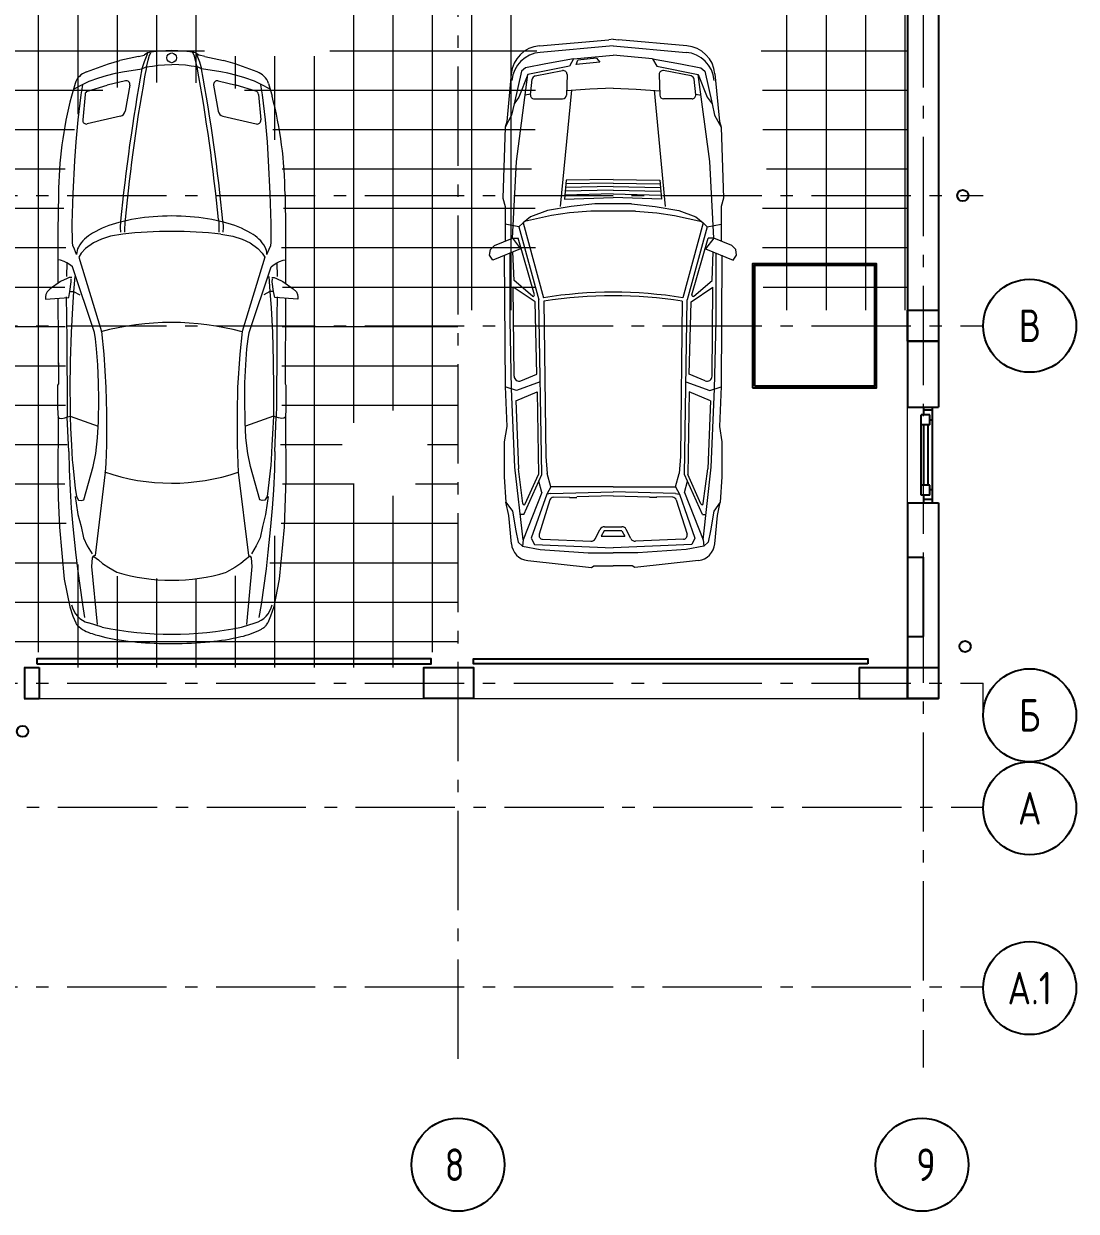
# Model space of a CAD drawing. Header units: millimetres. Extents: x -133165 to 20117, y 15722 to 63536.
# Drawn here: x -113349 to -104864, y 17182 to 26755 of the extents above; entities that cross this region are included whole.
import ezdxf
from ezdxf.enums import TextEntityAlignment as Align

# ---------------------------------------------------------------- set-up
doc = ezdxf.new("R2010")
doc.units = ezdxf.units.MM
doc.linetypes.add('GOST2.303 5', pattern=[24, 20, -1.5, 1, -1.5])
doc.linetypes.add('GOST2.303 6', pattern=[12, 8, -1.5, 1, -1.5])
doc.layers.get('0').update_dxf_attribs({"lineweight": 15})
for name, color, linetype, lineweight in [('axis', 7, 'GOST2.303 5', 9), ('hatch', 8, 'Continuous', 5), ('wall', 5, 'Continuous', 60)]:
    doc.layers.add(name, color=color, linetype=linetype, lineweight=lineweight)
doc.layers.add('windows', color=8, linetype='Continuous')
doc.styles.add('GOST 2.304', font='CS_Gost2304.shx')
pattern_1 = [(0, (124261.04, 143377.6), (0, 317.5), []), (90, (124261.04, 143377.6), (-317.5, 2e-14), [])]

# ---------------------------------------------------------------- blocks, each defined once
blk = doc.blocks.new('volvo')
at = {"linetype": 'Continuous'}
for p, q in [((-13558.5, -39219.9), (-13519.1, -39193.6)), ((-13466.5, -39443.3), (-13558.5, -39219.9)), ((-13519.1, -39193.6), (-13473.1, -39200.2)), ((-13473.1, -39200.2), (-13440.2, -39233.1)), ((-13440.2, -39233.1), (-13381.1, -39377.6)), ((-15617.3, -39348), (-15510.1, -39325.1)), ((-15510.1, -39325.1), (-15582.4, -39377.6)), ((-15306.4, -39311.9), (-15510.1, -39325.1)), ((-15023.8, -39311.9), (-15306.4, -39311.9)), ((-14899, -39331.6), (-15023.8, -39311.9)), ((-14577, -39318.5), (-14899, -39331.6)), ((-14609.9, -39410.5), (-14579.2, -39318.5)), ((-13519.1, -39311.9), (-14579.2, -39318.5)), ((-13124.8, -39318.5), (-13405.3, -39318.5)), ((-13289.1, -39430.2), (-13268.2, -39318.5)), ((-13059.1, -39298.8), (-13124.8, -39318.5)), ((-12487.4, -39318.5), (-13059.1, -39298.8)), ((-12441.5, -39331.6), (-12487.4, -39318.5)), ((-12388.9, -39371), (-12487.4, -39318.5)), ((-12055.8, -39367.8), (-12441.5, -39331.6)), ((-15832.1, -39423.6), (-15864.3, -39458.5)), ((-15845, -39369), (-15617.3, -39348)), ((-15740.1, -39403.9), (-15832.1, -39423.6)), ((-15812.4, -39463), (-15227.5, -39397.3)), ((-15582.4, -39377.6), (-15740.1, -39403.9)), ((-15521.3, -39462.3), (-15240.3, -39425.3)), ((-14693.3, -39404), (-15240.3, -39425.3)), ((-15227.5, -39397.3), (-14596.7, -39371)), ((-14693.3, -39404), (-14619.9, -39577)), ((-14539.7, -39602.1), (-14609.9, -39410.5)), ((-14596.7, -39371), (-14044.8, -39357.9)), ((-14494.5, -39390.8), (-13775.4, -39384.2)), ((-14044.8, -39357.9), (-13501.7, -39357.9)), ((-13893.6, -39560.9), (-13775.4, -39384.2)), ((-13289.1, -39430.2), (-13877.7, -39591.4)), ((-13847.8, -39537.9), (-13722.8, -39390.8)), ((-13837.4, -39554), (-13381.1, -39423.6)), ((-13722.8, -39390.8), (-13492, -39381.6)), ((-13381.1, -39377.6), (-13466.5, -39443.3)), ((-13381.1, -39377.6), (-13381.1, -39423.6)), ((-13381.1, -39377.6), (-12763.4, -39410.5)), ((-13256.3, -39463), (-13289.1, -39430.2)), ((-12763.4, -39410.5), (-12060.3, -39502.5)), ((-12296.9, -39390.8), (-12388.9, -39371)), ((-12244.3, -39430.2), (-12296.9, -39390.8)), ((-12034.1, -39449.9), (-12296.9, -39390.8)), ((-12060.3, -39502.5), (-12244.3, -39430.2)), ((-15980.1, -39500.3), (-16035.8, -40015)), ((-15864.3, -39458.5), (-15891.2, -39601)), ((-15812.4, -39463), (-15864.3, -39458.5)), ((-15799.2, -39528.8), (-15851.8, -39555)), ((-15431.2, -39614.2), (-15812.4, -39463)), ((-15444.4, -39653.6), (-15799.2, -39528.8)), ((-15608.7, -39469.6), (-15608.7, -39443.3)), ((-15608.7, -39469.6), (-15286.7, -39614.2)), ((-15524.1, -39481.4), (-15287, -39587.8)), ((-14531.1, -39446), (-14478.5, -39574.7)), ((-13256.3, -39463), (-13860.8, -39627.3)), ((-13210.3, -39522.2), (-13256.3, -39463)), ((-13197.1, -39693), (-13247.8, -39473.9)), ((-13157.7, -39660.2), (-13210.3, -39522.2)), ((-12219.2, -39523.4), (-12228.8, -39480.4)), ((-12224.1, -39522.7), (-12099.3, -39536.7)), ((-11994.6, -39837.6), (-12060.3, -39502.5)), ((-12007.8, -39482.8), (-12034.1, -39449.9)), ((-11974.9, -39647), (-12007.8, -39482.8)), ((-15891.2, -39601), (-15917.5, -39988.7)), ((-15851.8, -39555), (-15878.3, -40189)), ((-15807.5, -39620.3), (-15824.4, -40008.8)), ((-15491.1, -39680), (-15768.5, -39593)), ((-15431.2, -39614.2), (-15341.3, -39589.6)), ((-14619.9, -39577), (-15287, -39587.8)), ((-15286.7, -39614.2), (-13877.7, -39591.4)), ((-13888.6, -39631.7), (-15142.1, -39647)), ((-14478.5, -39574.7), (-13893.6, -39560.9)), ((-12257.5, -39552.5), (-12257.5, -39782.2)), ((-12073.2, -39560.9), (-12030.6, -39781.8)), ((-11829.2, -40189), (-11882.9, -39601)), ((-11830, -39595.1), (-11781.5, -40155.9)), ((-15470.1, -39707.9), (-15466.8, -39837.6)), ((-15438.6, -39685.8), (-15444.4, -39653.6)), ((-15385.1, -39686.5), (-15444.4, -39653.6)), ((-15438.6, -39685.8), (-15425.2, -40188.3)), ((-15385.1, -39686.5), (-15277.3, -39657.5)), ((-15385.1, -40189), (-15385.1, -39686.5)), ((-15142.1, -39647), (-15277.3, -39657.5)), ((-13177.4, -39837.6), (-13197.1, -39693)), ((-13124.8, -39850.7), (-13157.7, -39660.2)), ((-11935.5, -39870.4), (-11974.9, -39647)), ((-13124.8, -39765.3), (-12189.1, -39855.7)), ((-12914.6, -39811.3), (-13065.7, -39798.2)), ((-13065.7, -39798.2), (-13052.3, -40189)), ((-13023.4, -40189), (-13033.3, -39801)), ((-12994.6, -40189), (-13001.4, -39803.8)), ((-12965.7, -40189), (-12972.4, -39806.3)), ((-12936.8, -40189), (-12943.5, -39811.3)), ((-12907.9, -40189), (-12914.6, -39811.3)), ((-12061, -39817.4), (-12228.4, -39812.2)), ((-12178.6, -40001.9), (-12192.1, -39813.3)), ((-15471.8, -39837.6), (-15471.8, -39896.7)), ((-15457.4, -40189), (-15465.2, -39896.7)), ((-13164.3, -40008.4), (-13177.4, -39837.6)), ((-13105.1, -40041.3), (-13124.8, -39850.7)), ((-11935.5, -39870.4), (-11994.6, -39837.6)), ((-11961.8, -40080.7), (-11981.5, -39890.2)), ((-11981.5, -39890.2), (-11945, -39903.5)), ((-11928.9, -40054.4), (-11945, -39903.5)), ((-11935.5, -39870.4), (-11905.8, -40189)), ((-16035.8, -40015), (-16022.3, -40034.7)), ((-15917.5, -39988.7), (-15917.5, -40189)), ((-13164.3, -40369.6), (-13164.3, -40008.4)), ((-12171.8, -40189), (-12178.6, -40001.9)), ((-16022.3, -40034.7), (-16022.3, -40189)), ((-15802.3, -40046.3), (-15729.3, -40082.8)), ((-15740.1, -40117.5), (-15783.7, -40093.9)), ((-15783.7, -40093.9), (-15783.7, -40284.1)), ((-13105.1, -40336.7), (-13105.1, -40041.3)), ((-11928.9, -40054.4), (-11961.8, -40080.7)), ((-16022.3, -40343.3), (-16022.3, -40189)), ((-15917.5, -40389.3), (-15917.5, -40189)), ((-15851.8, -40822.9), (-15878.3, -40189)), ((-15740.1, -40260.5), (-15740.1, -40117.5)), ((-15707.2, -40118.6), (-15707.2, -40259.4)), ((-15457.4, -40189), (-15465.2, -40481.3)), ((-15438.6, -40692.2), (-15425.2, -40189.7)), ((-15385.1, -40189), (-15385.1, -40691.5)), ((-13065.7, -40579.8), (-13052.3, -40189)), ((-13023.4, -40189), (-13033.3, -40577)), ((-12994.6, -40189), (-13001.4, -40574.2)), ((-12965.7, -40189), (-12972.4, -40571.7)), ((-12936.8, -40189), (-12943.5, -40566.7)), ((-12907.9, -40189), (-12914.6, -40566.7)), ((-12171.8, -40189), (-12178.6, -40376.1)), ((-11935.5, -40507.5), (-11905.8, -40189)), ((-11829.2, -40189), (-11882.9, -40777)), ((-11777.8, -40189), (-11781.5, -40155.9)), ((-11777.8, -40189), (-11781.5, -40232.1)), ((-15802.3, -40331.7), (-15729.3, -40295.2)), ((-15740.1, -40260.5), (-15783.7, -40284.1)), ((-11830, -40782.9), (-11781.5, -40232.1)), ((-16035.8, -40363), (-16022.3, -40343.3)), ((-15980.1, -40877.6), (-16035.8, -40363)), ((-15891.2, -40777), (-15917.5, -40389.3)), ((-15807.5, -40757.7), (-15824.4, -40369.2)), ((-13164.3, -40369.6), (-13177.4, -40540.4)), ((-13105.1, -40336.7), (-13124.8, -40527.3)), ((-12178.6, -40376.1), (-12192.1, -40564.6)), ((-15471.8, -40540.4), (-15471.8, -40481.3)), ((-15470.1, -40670.1), (-15466.8, -40540.4)), ((-13177.4, -40540.4), (-13197.1, -40685)), ((-13124.8, -40527.3), (-13157.7, -40717.8)), ((-13124.8, -40612.7), (-12189.1, -40522.3)), ((-12914.6, -40566.7), (-13065.7, -40579.8)), ((-12061, -40560.5), (-12228.4, -40565.8)), ((-11994.6, -40540.4), (-12060.3, -40875.5)), ((-11935.5, -40507.5), (-11994.6, -40540.4)), ((-11935.5, -40507.5), (-11974.9, -40731)), ((-13197.1, -40685), (-13247.8, -40904.1)), ((-12257.5, -40825.5), (-12257.5, -40595.8)), ((-12073.2, -40817.1), (-12030.6, -40596.2)), ((-15864.3, -40919.5), (-15891.2, -40777)), ((-15431.2, -40763.8), (-15812.4, -40914.9)), ((-15444.4, -40724.4), (-15799.2, -40849.2)), ((-15491.1, -40697.9), (-15768.5, -40785)), ((-15608.7, -40908.4), (-15286.7, -40763.8)), ((-15385.1, -40691.5), (-15444.4, -40724.4)), ((-15438.6, -40692.2), (-15444.4, -40724.4)), ((-15431.2, -40763.8), (-15341.3, -40788.3)), ((-15385.1, -40691.5), (-15277.3, -40720.5)), ((-15286.7, -40763.8), (-13877.7, -40786.5)), ((-15142.1, -40731), (-15277.3, -40720.5)), ((-13888.6, -40746.2), (-15142.1, -40731)), ((-14539.7, -40775.9), (-14609.9, -40967.5)), ((-13256.3, -40914.9), (-13860.8, -40750.7)), ((-13157.7, -40717.8), (-13210.3, -40855.8)), ((-11974.9, -40731), (-12007.8, -40895.2)), ((-15799.2, -40849.2), (-15851.8, -40822.9)), ((-15524.1, -40896.6), (-15287, -40790.2)), ((-14619.9, -40801), (-15287, -40790.2)), ((-14693.3, -40974), (-14619.9, -40801)), ((-14531.1, -40932), (-14478.5, -40803.2)), ((-14478.5, -40803.2), (-13893.6, -40817.1)), ((-13893.6, -40817.1), (-13775.4, -40993.8)), ((-13289.1, -40947.8), (-13877.7, -40786.5)), ((-13847.8, -40840.1), (-13722.8, -40987.2)), ((-13837.4, -40824), (-13381.1, -40954.4)), ((-13210.3, -40855.8), (-13256.3, -40914.9)), ((-12763.4, -40967.5), (-12060.3, -40875.5)), ((-12060.3, -40875.5), (-12244.3, -40947.8)), ((-12219.2, -40854.6), (-12228.8, -40897.6)), ((-12224.1, -40855.3), (-12099.3, -40841.2)), ((-15812.4, -40914.9), (-15864.3, -40919.5)), ((-15832.1, -40954.4), (-15864.3, -40919.5)), ((-15740.1, -40974.1), (-15832.1, -40954.4)), ((-15812.4, -40914.9), (-15227.5, -40980.7)), ((-15582.4, -41000.4), (-15740.1, -40974.1)), ((-15608.7, -40908.4), (-15608.7, -40934.7)), ((-15521.3, -40915.7), (-15240.3, -40952.7)), ((-14693.3, -40974), (-15240.3, -40952.7)), ((-14609.9, -40967.5), (-14579.2, -41059.5)), ((-13466.5, -40934.7), (-13558.5, -41158.1)), ((-13381.1, -41000.4), (-13466.5, -40934.7)), ((-13381.1, -41000.4), (-13381.1, -40954.4)), ((-13381.1, -41000.4), (-12763.4, -40967.5)), ((-13256.3, -40914.9), (-13289.1, -40947.8)), ((-13289.1, -40947.8), (-13268.2, -41059.5)), ((-12034.1, -40928.1), (-12296.9, -40987.2)), ((-12244.3, -40947.8), (-12296.9, -40987.2)), ((-12007.8, -40895.2), (-12034.1, -40928.1)), ((-15845, -41009), (-15617.3, -41030)), ((-15617.3, -41030), (-15510.1, -41052.9)), ((-15510.1, -41052.9), (-15582.4, -41000.4)), ((-15306.4, -41066.1), (-15510.1, -41052.9)), ((-15023.8, -41066.1), (-15306.4, -41066.1)), ((-15227.5, -40980.7), (-14596.7, -41006.9)), ((-14899, -41046.4), (-15023.8, -41066.1)), ((-14577, -41059.5), (-14899, -41046.4)), ((-14596.7, -41006.9), (-14044.8, -41020.1)), ((-13519.1, -41066.1), (-14579.2, -41059.5)), ((-14494.5, -40987.1), (-13775.4, -40993.8)), ((-14044.8, -41020.1), (-13501.7, -41020.1)), ((-13722.8, -40987.2), (-13492, -40996.4)), ((-13440.2, -41144.9), (-13381.1, -41000.4)), ((-13124.8, -41059.5), (-13405.3, -41059.5)), ((-13059.1, -41079.2), (-13124.8, -41059.5)), ((-12487.4, -41059.5), (-13059.1, -41079.2)), ((-12388.9, -41006.9), (-12487.4, -41059.5)), ((-12441.5, -41046.4), (-12487.4, -41059.5)), ((-12055.8, -41010.2), (-12441.5, -41046.4)), ((-12296.9, -40987.2), (-12388.9, -41006.9)), ((-13558.5, -41158.1), (-13519.1, -41184.4)), ((-13473.1, -41177.8), (-13440.2, -41144.9)), ((-13519.1, -41184.4), (-13473.1, -41177.8))]:
    blk.add_line(p, q, dxfattribs=at)
for centre, radius, start, end in [((-15831.2, -39518.3), 150, 95.26723, 173.10796), ((-14494.1, -39430.8), 40, 90.52935, 202.24913), ((-12132, -39622.6), 250, 4.94398, 84.64334), ((-12079.1, -39616.7), 250, 4.94398, 84.64334), ((-15520, -39472.2), 10, 97.51548, 245.82068), ((-13840.2, -39544.4), 10, 139.6494, 285.94764), ((-12227.5, -39552.5), 30, 83.57922, 180.00027), ((-12102.6, -39566.6), 30, 10.90657, 83.57978), ((-15777.5, -39621.6), 30, 72.58252, 177.50949), ((-17400.2, -40189), 3555.5, 350.98276, 9.01729), ((-17400.2, -40189), 3583.7, 350.98273, 9.01727), ((-15500.1, -39708.7), 30, 1.49029, 72.58223), ((-12227.5, -39782.2), 30, 179.99966, 268.20895), ((-12060, -39787.5), 30, 268.20901, 10.92102), ((-15784.4, -40010.5), 40, 177.51035, 243.43194), ((-15747.2, -40118.6), 40, 359.99995, 63.43184), ((-15747.2, -40259.4), 40, 296.56816, 0.00005), ((-15784.4, -40367.4), 40, 116.56801, 182.49097), ((-12227.5, -40595.8), 30, 91.79017, 179.9994), ((-12060, -40590.5), 30, 349.08064, 91.79085), ((-15500.1, -40669.3), 30, 287.41777, 358.50971), ((-15777.5, -40756.4), 30, 182.49051, 287.41748), ((-12132, -40755.4), 250, 275.35666, 355.05602), ((-12079.1, -40761.3), 250, 275.35666, 355.05602), ((-15831.2, -40859.6), 150, 186.89181, 264.73258), ((-13840.2, -40833.6), 10, 74.05236, 220.3506), ((-12227.5, -40825.5), 30, 179.99973, 276.42078), ((-12102.6, -40811.4), 30, 276.42022, 349.09343), ((-15520, -40905.7), 10, 114.18085, 262.48381), ((-14494.1, -40947.1), 40, 157.75087, 269.47065)]:
    blk.add_arc(centre, radius, start, end, dxfattribs=at)
blk = doc.blocks.new('bmw')
at = {"linetype": 'Continuous'}
for p, q in [((-7980.6, -33586.2), (-8000.7, -33586.2)), ((-8000.7, -33586.2), (-7985.4, -33772.8)), ((-7961.6, -33588.5), (-7980.6, -33586.2)), ((-7941.5, -33598.6), (-7961.6, -33588.5)), ((-7915.8, -33623.2), (-7941.5, -33598.6)), ((-9839, -33697.2), (-10258, -33736.3)), ((-9603.2, -33687.6), (-9839, -33697.2)), ((-9446.8, -33684.5), (-9603.2, -33687.6)), ((-8963, -33686.4), (-9446.8, -33684.5)), ((-8873.6, -33682.1), (-8963, -33686.4)), ((-8959.6, -33698.6), (-8961.8, -33716.5)), ((-8951.3, -33685.8), (-8959.6, -33698.6)), ((-8692.7, -33682.1), (-8873.6, -33682.1)), ((-8682.6, -33688.9), (-8692.7, -33682.1)), ((-7995.3, -33685.7), (-8681.4, -33688.8)), ((-8388.7, -33688.1), (-8527.1, -33688.1)), ((-7857.9, -33707.1), (-7915.8, -33623.2)), ((-7449.7, -33685.7), (-7873.5, -33685.8)), ((-7685.8, -33705.1), (-7682.2, -33685.8)), ((-7155, -33689.8), (-7449.7, -33685.7)), ((-10479.3, -33780), (-10556.1, -33805.6)), ((-10258, -33736.3), (-10479.3, -33780)), ((-9684.9, -33792.4), (-9832.4, -33806.7)), ((-9539.6, -33783.7), (-9684.9, -33792.4)), ((-9373.1, -33775), (-9539.6, -33783.7)), ((-9229, -33771.9), (-9373.1, -33775)), ((-9229, -33771.9), (-8950.7, -33760.9)), ((-9041.4, -33787.2), (-9176.1, -33795.1)), ((-8942.9, -33783.5), (-9041.4, -33787.2)), ((-8942.9, -33783.5), (-9025.3, -34009.7)), ((-8961.8, -33716.5), (-8957.4, -33742.2)), ((-8957.4, -33742.2), (-8948.5, -33763.4)), ((-8854.6, -33759.1), (-8950.7, -33760.9)), ((-8948.5, -33763.4), (-8942.9, -33783.5)), ((-8852.3, -33782.7), (-8942.9, -33783.5)), ((-8718.3, -33759.3), (-8854.6, -33759.1)), ((-8722.1, -33781.8), (-8852.3, -33782.7)), ((-8499.9, -33785.2), (-8722.1, -33781.8)), ((-8515, -33756.3), (-8718.3, -33759.3)), ((-8335.1, -33756.6), (-8515, -33756.3)), ((-8269.4, -33791.4), (-8499.9, -33785.2)), ((-8142.9, -33754.7), (-8335.1, -33756.6)), ((-8071.2, -33801.7), (-8269.4, -33791.4)), ((-7980.9, -33752.7), (-8142.9, -33754.7)), ((-7985.4, -33772.8), (-7939.6, -33781.8)), ((-7939.6, -33781.8), (-7860.2, -33793.1)), ((-7937.3, -33783), (-7937.4, -33812)), ((-7860.2, -33793.1), (-7835.7, -33792.1)), ((-7832.3, -33759.7), (-7857.9, -33707.1)), ((-7826.7, -33776.4), (-7832.3, -33759.7)), ((-7825.6, -33796.5), (-7826.7, -33776.4)), ((-7707.1, -33756.5), (-7817.7, -33754.1)), ((-7740.7, -33802.3), (-7725, -33785.5)), ((-7725, -33785.5), (-7707.1, -33756.5)), ((-7707.1, -33756.5), (-7697, -33735.3)), ((-7697, -33735.3), (-7685.8, -33705.1)), ((-6261.1, -33823), (-6363.1, -33794.2)), ((-10556.1, -33805.6), (-10610.5, -33828.8)), ((-10461.6, -33882.7), (-10567.7, -33900.4)), ((-10175.5, -33841.9), (-10461.6, -33882.7)), ((-10039.1, -33827.6), (-10175.5, -33841.9)), ((-9832.4, -33806.7), (-10039.1, -33827.6)), ((-9833.6, -33871.5), (-9924.1, -33891.4)), ((-9737.5, -33847), (-9833.6, -33871.5)), ((-9645.8, -33832.7), (-9737.5, -33847)), ((-9591.1, -33824.9), (-9645.8, -33832.7)), ((-9620.2, -33851.7), (-9624.6, -33875.4)), ((-9624.6, -33875.4), (-9618, -33893.1)), ((-9590, -33835), (-9620.2, -33851.7)), ((-9525.1, -33825), (-9590, -33835)), ((-9337.4, -33804.1), (-9525.1, -33825)), ((-9295.6, -33800.9), (-9337.4, -33804.1)), ((-9176.1, -33795.1), (-9295.6, -33800.9)), ((-8269.5, -33979.1), (-7740.7, -33802.3)), ((-7662.6, -33852.7), (-8261.8, -34036.1)), ((-7937.4, -33812), (-8071.2, -33801.7)), ((-7937.4, -33812), (-7965.4, -33861.1)), ((-7817.7, -33820.9), (-7937.4, -33812)), ((-7628, -33872.8), (-7662.6, -33852.7)), ((-7640.2, -33836), (-7596.6, -33818.1)), ((-7590.4, -33908.6), (-7628, -33872.8)), ((-7596.6, -33818.1), (-7567.5, -33804.8)), ((-7567.5, -33804.8), (-7542.9, -33802.6)), ((-7542.9, -33802.6), (-7389.9, -33800.6)), ((-7389.9, -33800.6), (-7147.4, -33808.8)), ((-7147.4, -33808.8), (-6884.9, -33822.7)), ((-6884.9, -33822.7), (-6730.7, -33831.9)), ((-6730.7, -33831.9), (-6555.3, -33847.8)), ((-6348.9, -33903.8), (-6555.6, -33884.9)), ((-6555.3, -33847.8), (-6353.1, -33871.6)), ((-6353.1, -33871.6), (-6272.7, -33885.1)), ((-6306.6, -33810.2), (-6270.4, -33882.9)), ((-6270.4, -33882.9), (-6243.7, -33936.6)), ((-10644, -34041.1), (-10610.8, -33931)), ((-10156.7, -33957), (-10622.7, -34000.9)), ((-10085.2, -33961.6), (-10156.7, -33957)), ((-10074, -33975), (-10102, -34011.8)), ((-10071.8, -33970.5), (-10085.2, -33961.6)), ((-10067.3, -33985.1), (-10071.8, -33970.5)), ((-9394.8, -34066.6), (-10067.3, -33985.1)), ((-9987.9, -33921.5), (-10053.9, -33960.5)), ((-9924.1, -33891.4), (-9987.9, -33921.5)), ((-9618, -33893.1), (-9348.8, -33968.4)), ((-9348.8, -33968.4), (-9243.8, -33990.9)), ((-8320.9, -33987.9), (-8269.5, -33979.1)), ((-7545.4, -33971.3), (-7590.4, -33908.6)), ((-7516.5, -34036.2), (-7545.4, -33971.3)), ((-6524.4, -34190), (-6587.5, -33921.7)), ((-6323, -33924.7), (-6273.7, -34082.7)), ((-6243.7, -33936.6), (-6215.9, -34014.8)), ((-6167.6, -33914.5), (-6103.8, -34092.3)), ((-10131.1, -34045.3), (-10164.7, -34094.4)), ((-10102, -34011.8), (-10131.1, -34045.3)), ((-9325.1, -34070.5), (-9394.8, -34066.6)), ((-9175.4, -34075.8), (-9325.1, -34070.5)), ((-9243.8, -33990.9), (-9118.7, -34004.5)), ((-8916.3, -34076.9), (-9175.4, -34075.8)), ((-9118.7, -34004.5), (-8987.5, -34011.8)), ((-8987.5, -34011.8), (-8809.2, -34015)), ((-8711.2, -34072.4), (-8916.3, -34076.9)), ((-8809.2, -34015), (-8674, -34013)), ((-8442.4, -34054), (-8711.2, -34072.4)), ((-8674, -34013), (-8529.9, -34006.6)), ((-8529.9, -34006.6), (-8401.4, -33996.7)), ((-8261.8, -34036.1), (-8442.4, -34054)), ((-8401.4, -33996.7), (-8320.9, -33987.9)), ((-7493.2, -34109.9), (-7516.5, -34036.2)), ((-6215.9, -34014.8), (-6197, -34077.4)), ((-6197, -34077.4), (-6178.1, -34150.1)), ((-10164.7, -34094.4), (-10201.7, -34161.4)), ((-7475.4, -34207.2), (-7493.2, -34109.9)), ((-6240.7, -34229.3), (-6273.7, -34082.7)), ((-6178.1, -34150.1), (-6167, -34207.1)), ((-6103.8, -34092.3), (-6077, -34184.9)), ((-7422.9, -34188.3), (-7459.8, -34190.4)), ((-7437.2, -34222.8), (-7459.8, -34222.8)), ((-7383.5, -34224.4), (-7437.2, -34222.8)), ((-7371.5, -34190.6), (-7422.9, -34188.3)), ((-7356.7, -34226.7), (-7383.5, -34224.4)), ((-6275.3, -34265.4), (-6484.6, -34227.8)), ((-6167, -34207.1), (-6142.7, -34362.4)), ((-6043.2, -34335.8), (-6077, -34184.9)), ((-6142.7, -34362.4), (-6128.2, -34396)), ((-6086.3, -34380.1), (-6142.7, -34362.4)), ((-6043.2, -34335.8), (-6031.7, -34381.7)), ((-6130.5, -34398.2), (-6074.6, -34411.7)), ((-6128.2, -34396), (-6121.6, -34446.3)), ((-6121.6, -34446.3), (-6115, -34492.1)), ((-6019.9, -34407.3), (-6086.3, -34380.1)), ((-6074.6, -34411.7), (-6033.3, -34423)), ((-6033.3, -34423), (-6015.4, -34433)), ((-6015.4, -34408.5), (-6031.7, -34381.7)), ((-6115, -34492.1), (-6111.7, -34545.7)), ((-6111.7, -34545.7), (-6109.3, -34602.9)), ((-6111.7, -34660.1), (-6109.3, -34602.9)), ((-6121.6, -34759.5), (-6115, -34713.7)), ((-6115, -34713.7), (-6111.7, -34660.1)), ((-6167, -34998.7), (-6142.7, -34843.4)), ((-6142.7, -34843.4), (-6128.2, -34809.8)), ((-6086.3, -34825.7), (-6142.7, -34843.4)), ((-6130.5, -34807.6), (-6074.6, -34794.1)), ((-6128.2, -34809.8), (-6121.6, -34759.5)), ((-6019.9, -34798.5), (-6086.3, -34825.7)), ((-6074.6, -34794.1), (-6033.3, -34782.9)), ((-6043.2, -34870), (-6031.7, -34824.1)), ((-6033.3, -34782.9), (-6015.4, -34772.8)), ((-6015.4, -34797.4), (-6031.7, -34824.1)), ((-6275.3, -34940.4), (-6484.6, -34978.1)), ((-6043.2, -34870), (-6077, -35020.9)), ((-7475.4, -34998.6), (-7493.2, -35095.9)), ((-7437.2, -34983), (-7459.8, -34983)), ((-7422.9, -35017.5), (-7459.8, -35015.4)), ((-7383.5, -34981.5), (-7437.2, -34983)), ((-7371.5, -35015.2), (-7422.9, -35017.5)), ((-7356.7, -34979.1), (-7383.5, -34981.5)), ((-6524.4, -35015.8), (-6587.5, -35284.1)), ((-6240.7, -34976.5), (-6273.7, -35123.1)), ((-6178.1, -35055.7), (-6167, -34998.7)), ((-6103.8, -35113.5), (-6077, -35020.9)), ((-10164.7, -35111.4), (-10201.7, -35044.4)), ((-10131.1, -35160.5), (-10164.7, -35111.4)), ((-9175.4, -35130.1), (-9325.1, -35135.3)), ((-8916.3, -35128.9), (-9175.4, -35130.1)), ((-8711.2, -35133.4), (-8916.3, -35128.9)), ((-8442.4, -35151.8), (-8711.2, -35133.4)), ((-7493.2, -35095.9), (-7516.5, -35169.6)), ((-6323, -35281.1), (-6273.7, -35123.1)), ((-6215.9, -35191), (-6197, -35128.4)), ((-6197, -35128.4), (-6178.1, -35055.7)), ((-6167.6, -35291.3), (-6103.8, -35113.5)), ((-10644, -35164.7), (-10610.8, -35274.8)), ((-10156.7, -35248.8), (-10622.7, -35204.9)), ((-10102, -35194), (-10131.1, -35160.5)), ((-10074, -35230.8), (-10102, -35194)), ((-10067.3, -35220.8), (-10071.8, -35235.3)), ((-9394.8, -35139.2), (-10067.3, -35220.8)), ((-9325.1, -35135.3), (-9394.8, -35139.2)), ((-9348.8, -35237.5), (-9243.8, -35214.9)), ((-9243.8, -35214.9), (-9118.7, -35201.3)), ((-9118.7, -35201.3), (-8987.5, -35194)), ((-8942.9, -35422.3), (-9025.3, -35196.1)), ((-8987.5, -35194), (-8809.2, -35190.8)), ((-8809.2, -35190.8), (-8674, -35192.8)), ((-8674, -35192.8), (-8529.9, -35199.2)), ((-8529.9, -35199.2), (-8401.4, -35209.1)), ((-8261.8, -35169.8), (-8442.4, -35151.8)), ((-8401.4, -35209.1), (-8320.9, -35217.9)), ((-8320.9, -35217.9), (-8269.5, -35226.7)), ((-8269.5, -35226.7), (-7740.7, -35403.5)), ((-7662.6, -35353.1), (-8261.8, -35169.8)), ((-7516.5, -35169.6), (-7545.4, -35234.5)), ((-6243.7, -35269.2), (-6215.9, -35191)), ((-10461.6, -35323.1), (-10567.7, -35305.4)), ((-10175.5, -35363.9), (-10461.6, -35323.1)), ((-10085.2, -35244.2), (-10156.7, -35248.8)), ((-10071.8, -35235.3), (-10085.2, -35244.2)), ((-9987.9, -35284.3), (-10053.9, -35245.3)), ((-9924.1, -35314.4), (-9987.9, -35284.3)), ((-9833.6, -35334.3), (-9924.1, -35314.4)), ((-9624.6, -35330.4), (-9618, -35312.8)), ((-9618, -35312.8), (-9348.8, -35237.5)), ((-7590.4, -35297.2), (-7628, -35333)), ((-7545.4, -35234.5), (-7590.4, -35297.2)), ((-6348.9, -35302), (-6555.6, -35320.9)), ((-6353.1, -35334.2), (-6272.7, -35320.7)), ((-6306.6, -35395.6), (-6270.4, -35322.9)), ((-6270.4, -35322.9), (-6243.7, -35269.2)), ((-10556.1, -35400.2), (-10610.5, -35377)), ((-10479.3, -35425.8), (-10556.1, -35400.2)), ((-10039.1, -35378.3), (-10175.5, -35363.9)), ((-9832.4, -35399.1), (-10039.1, -35378.3)), ((-9737.5, -35358.8), (-9833.6, -35334.3)), ((-9684.9, -35413.4), (-9832.4, -35399.1)), ((-9645.8, -35373.1), (-9737.5, -35358.8)), ((-9539.6, -35422.1), (-9684.9, -35413.4)), ((-9591.1, -35380.9), (-9645.8, -35373.1)), ((-9620.2, -35354.1), (-9624.6, -35330.4)), ((-9590, -35370.8), (-9620.2, -35354.1)), ((-9525.1, -35380.8), (-9590, -35370.8)), ((-9373.1, -35430.8), (-9539.6, -35422.1)), ((-9337.4, -35401.7), (-9525.1, -35380.8)), ((-9295.6, -35404.9), (-9337.4, -35401.7)), ((-9176.1, -35410.7), (-9295.6, -35404.9)), ((-9041.4, -35418.6), (-9176.1, -35410.7)), ((-8942.9, -35422.3), (-9041.4, -35418.6)), ((-8950.7, -35443.9), (-8942.9, -35422.3)), ((-8852.3, -35423.1), (-8942.9, -35422.3)), ((-8499.9, -35420.7), (-8722.1, -35424)), ((-8269.4, -35414.4), (-8499.9, -35420.7)), ((-8071.2, -35404.1), (-8269.4, -35414.4)), ((-7937.4, -35393.8), (-8071.2, -35404.1)), ((-7937.4, -35393.8), (-7965.4, -35344.7)), ((-7939.6, -35424), (-7860.2, -35412.7)), ((-7817.7, -35384.9), (-7937.4, -35393.8)), ((-7937.3, -35422.9), (-7937.4, -35393.8)), ((-7860.2, -35412.7), (-7835.7, -35413.8)), ((-7825.6, -35409.3), (-7826.7, -35429.4)), ((-7740.7, -35403.5), (-7725, -35420.3)), ((-7725, -35420.3), (-7707.1, -35449.3)), ((-7628, -35333), (-7662.6, -35353.1)), ((-7640.2, -35369.9), (-7596.6, -35387.7)), ((-7596.6, -35387.7), (-7567.5, -35401)), ((-7567.5, -35401), (-7542.9, -35403.2)), ((-7542.9, -35403.2), (-7389.9, -35405.2)), ((-7389.9, -35405.2), (-7147.4, -35397)), ((-7147.4, -35397), (-6884.9, -35383.1)), ((-6884.9, -35383.1), (-6730.7, -35374)), ((-6730.7, -35374), (-6555.3, -35358)), ((-6555.3, -35358), (-6353.1, -35334.2)), ((-6261.1, -35382.8), (-6363.1, -35411.6)), ((-10258, -35469.6), (-10479.3, -35425.8)), ((-9839, -35508.6), (-10258, -35469.6)), ((-9603.2, -35518.2), (-9839, -35508.6)), ((-9229, -35433.9), (-9373.1, -35430.8)), ((-9229, -35433.9), (-8950.7, -35444.9)), ((-8961.8, -35489.3), (-8957.4, -35463.6)), ((-8959.6, -35507.2), (-8961.8, -35489.3)), ((-8951.3, -35520), (-8959.6, -35507.2)), ((-8957.4, -35463.6), (-8950.7, -35443.9)), ((-8854.6, -35446.7), (-8950.7, -35444.9)), ((-8718.3, -35446.5), (-8854.6, -35446.7)), ((-8722.1, -35424), (-8852.3, -35423.1)), ((-8515, -35449.5), (-8718.3, -35446.5)), ((-8682.6, -35516.9), (-8692.7, -35523.7)), ((-7995.3, -35520.2), (-8681.4, -35517)), ((-8335.1, -35449.2), (-8515, -35449.5)), ((-8142.9, -35451.1), (-8335.1, -35449.2)), ((-7980.9, -35453.1), (-8142.9, -35451.1)), ((-8000.7, -35619.6), (-7985.4, -35433)), ((-7985.4, -35433), (-7939.6, -35424)), ((-7857.9, -35498.7), (-7915.8, -35582.6)), ((-7832.3, -35446.2), (-7857.9, -35498.7)), ((-7826.7, -35429.4), (-7832.3, -35446.2)), ((-7707.1, -35449.3), (-7817.7, -35451.7)), ((-7707.1, -35449.3), (-7697, -35470.5)), ((-7697, -35470.5), (-7685.8, -35500.7)), ((-7685.8, -35500.7), (-7682.2, -35520)), ((-7155, -35516), (-7449.7, -35520.2)), ((-9446.8, -35521.3), (-9603.2, -35518.2)), ((-8963, -35519.4), (-9446.8, -35521.3)), ((-8873.6, -35523.7), (-8963, -35519.4)), ((-8692.7, -35523.7), (-8873.6, -35523.7)), ((-7941.5, -35607.2), (-7961.6, -35617.3)), ((-7915.8, -35582.6), (-7941.5, -35607.2)), ((-7449.7, -35520.2), (-7873.5, -35520)), ((-7980.6, -35619.6), (-8000.7, -35619.6)), ((-7961.6, -35617.3), (-7980.6, -35619.6))]:
    blk.add_line(p, q, dxfattribs=at)
blk.add_circle((-6054.6, -34602.9), 39.1, dxfattribs=at)
for centre, radius, start, end in [((-7176.7, -36910.8), 3221, 75.36916, 89.61475), ((-10419.3, -33988.6), 200, 102.99813, 163.26146), ((-10411.5, -34041.1), 296, 137.75303, 164.57297), ((-10579.2, -33897.7), 75.7, 116.25641, 132.7691), ((-10588.7, -33879.9), 55.5, 112.99171, 115.54645), ((-7640.2, -33968), 132, 62.67134, 90), ((-7723.1, -34103.1), 290.3, 28.34945, 60.37994), ((-6558.3, -33914.8), 30, 84.78088, 193.23643), ((-6308.8, -33965.2), 150, 19.75545, 71.47088), ((-9472.3, -34359.6), 1287.3, 162.02808, 171.98842), ((-8188.9, -34380.6), 832.4, 14.17197, 29.93663), ((-6351.6, -33933.7), 30, 17.33175, 84.78183), ((-7941.2, -34602.9), 2760.6, 168.25766, 191.74236), ((-7820.9, -34602.9), 1662.8, 160.97668, 198.81628), ((-10366.1, -34599.1), 2178.3, 344.82831, 15.10448), ((-8725.5, -34602.9), 1540.8, 163.34768, 196.65231), ((-8874, -34569.3), 1542.9, 4.31369, 14.73835), ((-8138.9, -34568.6), 2636.9, 171.5296, 177.69036), ((-11073, -34602.9), 3619.2, 353.72275, 6.27725), ((-8768.2, -48656.8), 14533.5, 79.59238, 84.48533), ((-8750.5, -48662.7), 14503.1, 79.59238, 84.48533), ((-6475.8, -34178.5), 50, 193.23683, 259.79265), ((-6270, -34235.9), 30, 259.79184, 12.65608), ((-7529.6, -34602.9), 3247.1, 177.51962, 180.00085), ((-9207.4, -34602.9), 1877.9, 355.42992, 4.56993), ((-7018.3, -34602.9), 1021.6, 349.02719, 10.97288), ((-7502.1, -34602.9), 3274.6, 179.99999, 180.16706), ((-7727.7, -34608), 3049, 180.08431, 185.67459), ((-8874, -34636.5), 1542.9, 345.26146, 355.68616), ((-8768.2, -20549), 14533.5, 275.51468, 280.40763), ((-8750.5, -20543.1), 14503.1, 275.51468, 280.40763), ((-8883.9, -34731.8), 1886.2, 185.40305, 193.11311), ((-6270, -34969.9), 30, 347.34436, 100.20808), ((-8188.9, -34825.2), 832.4, 330.06304, 345.82785), ((-6475.8, -35027.3), 50, 100.20739, 166.76344), ((-10107, -35029.4), 627.7, 191.99187, 208.13274), ((-10486.1, -35223.2), 202.1, 210.34692, 218.91286), ((-10419.3, -35217.2), 200, 196.73854, 257.00187), ((-7723.1, -35102.8), 290.3, 299.61936, 331.65022), ((-6558.3, -35291), 30, 166.76402, 275.21908), ((-6351.6, -35272.1), 30, 275.21817, 342.66825), ((-6308.8, -35240.6), 150, 288.52909, 340.24455), ((-10554.2, -35278.6), 114.3, 218.74756, 231.27811), ((-10583.7, -35315.4), 67.2, 231.27361, 246.53558), ((-7640.2, -35237.8), 132, 269.99959, 297.32769), ((-7176.7, -32295), 3221, 270.38525, 284.63084)]:
    blk.add_arc(centre, radius, start, end, dxfattribs=at)

msp = doc.modelspace()

# ---------------------------------------------------------------- hatches: boundary and pattern name
at = {"layer": 'hatch', "lineweight": 0, "ltscale": 100}
h = msp.add_hatch(dxfattribs=at)
h.set_pattern_fill('NET', color=256, scale=100, style=0)
h.set_pattern_definition(pattern_1)
h.paths.add_polyline_path([(-109117.5, 27115.9), (-109101.6, 27172.3), (-109028.8, 27208.5), (-108975.2, 27235.3), (-108896.9, 27263.1), (-108834.3, 27282), (-108761.6, 27300.8), (-108704.6, 27311.9), (-108549.3, 27336.2), (-108531.6, 27392.7), (-108502.3, 27464.1), (-108503.3, 27463.5, -0.095855), (-108115.1, 27463.7), (-108086, 27392.7), (-108068.3, 27336.2), (-108068.3, 27336.2), (-108068.3, 27336.2), (-108068.3, 27336.2), (-107913, 27311.9), (-107856, 27300.8), (-107783.3, 27282), (-107720.7, 27263.1), (-107642.5, 27235.3), (-107588.8, 27208.5), (-107516.1, 27172.3), (-107500.1, 27115.9, -0.062233), (-107395.7, 26324), (-107391.6, 26029.3), (-107391.8, 25606.4), (-107329.1, 25563.1), (-107304.5, 25537.5), (-107294.4, 25517.4), (-107292.1, 25498.4), (-107292.1, 25478.3), (-107391.6, 25486.4), (-107394.8, 24796.2), (-107388, 24786.3), (-107388, 24605.4), (-107392.3, 24516), (-107392, 24445.1), (-106223.6, 24445.1), (-106223.6, 24570.1), (-106223.6, 26510.1), (-106223.6, 27930.1), (-106223.6, 28445.1), (-107513.6, 28445.1), (-109723.6, 28445.1), (-109848.6, 28445.1), (-109848.6, 26975.1), (-109848.6, 24445.1), (-109225.6, 24445.1), (-109225.3, 24516), (-109229.7, 24605.4), (-109229.7, 24786.3), (-109222.9, 24796.2), (-109226.1, 25486.4), (-109325.5, 25478.3), (-109325.5, 25498.4), (-109323.2, 25517.4), (-109313.1, 25537.5), (-109288.5, 25563.1), (-109225.9, 25606.4), (-109226.1, 26029.3), (-109221.9, 26323.8, -0.062246)])
h = msp.add_hatch(dxfattribs=at)
h.set_pattern_fill('NET', color=256, scale=100, style=0)
h.set_pattern_definition(pattern_1)
h.paths.add_polyline_path([(-109848.6, 26975.1), (-113603.6, 26975.1), (-113603.6, 24445.1), (-113015.9, 24445.1), (-113017.3, 24680.3), (-113109.3, 24642.4), (-113135.6, 24681.8), (-113129.1, 24727.8), (-113096.2, 24760.7), (-113010.8, 24795.6), (-113010.8, 25076.1), (-113030.5, 25141.8), (-113010.8, 25713.5), (-112997.6, 25759.5), (-112961.5, 26144.8, -0.000731), (-112961.5, 26145.5), (-112997.6, 25759.5), (-113010.8, 25713.5), (-112958.2, 25812), (-112938.5, 25904), (-112879.4, 26166.9), (-112846.5, 26193.2), (-112682.2, 26226), (-112458.8, 26265.4), (-112140.3, 26295.1), (-111821.7, 26265.4), (-111598.3, 26226), (-111434, 26193.2), (-111401.2, 26166.9), (-111342, 25904), (-111322.3, 25812), (-111269.8, 25713.5), (-111282.9, 25759.5), (-111319.1, 26145.5, -0.000731), (-111319, 26144.8), (-111282.9, 25759.5), (-111269.8, 25713.5), (-111250, 25141.8), (-111269.8, 25076.1), (-111269.8, 24795.6), (-111184.3, 24760.7), (-111151.5, 24727.8), (-111144.9, 24681.8), (-111171.2, 24642.4), (-111263.2, 24680.3), (-111264.7, 24445.1), (-109848.6, 24445.1)])
h.paths.add_polyline_path([(-111891.1, 26893.3), (-110880.6, 26893.3), (-110880.6, 26493.3), (-111891.1, 26493.3)], flags=16)
h.paths.add_polyline_path([(-111776.4, 26539.1), (-110912.1, 26539.1), (-110912.1, 26843.6), (-111776.4, 26843.6)], flags=8)
h = msp.add_hatch(dxfattribs=at)
h.set_pattern_fill('NET', color=256, scale=100, style=0)
h.set_pattern_definition(pattern_1)
h.paths.add_polyline_path([(-109848.6, 24445.1), (-111264.7, 24445.1), (-111269.8, 23621.7), (-111269.9, 23621.7), (-111282.9, 23301.9), (-111263.2, 23177.1), (-111263.2, 22894.5), (-111276.3, 22690.8), (-111328.9, 22618.5), (-111355.2, 22460.8), (-111374.9, 22368.8), (-111409.7, 22336.6), (-111552.3, 22309.7), (-111940, 22283.4), (-112140.3, 22283.4), (-112340.5, 22283.4), (-112728.2, 22309.7), (-112870.8, 22336.6), (-112905.6, 22368.8), (-112925.4, 22460.8), (-112951.6, 22618.5), (-113004.2, 22690.8), (-113017.4, 22894.5), (-113017.4, 23177.1), (-112997.6, 23301.9), (-113010.7, 23621.7), (-113010.8, 23621.7), (-113015.9, 24445.1), (-113603.6, 24445.1), (-113603.6, 24320.1), (-113603.6, 21690.1), (-113483.6, 21690.1), (-113173.6, 21690.1), (-113173.6, 21565.1), (-110173.6, 21565.1), (-110173.6, 21690.1), (-110103.6, 21690.1), (-109848.6, 21690.1)])
h.paths.add_polyline_path([(-110788.1, 23293.9, -1), (-110088.1, 23293.9, -1)], flags=16)
h.paths.add_polyline_path([(-111455.5, 22220.4), (-111966.3, 22165.1), (-111986, 22178.6), (-112140.3, 22178.6), (-112294.5, 22178.6), (-112314.3, 22165.1), (-112825, 22220.4, -0.006811), (-112829.1, 22220.8), (-112314.3, 22165.1), (-112294.5, 22178.6), (-112140.3, 22178.6), (-111986, 22178.6), (-111966.3, 22165.1), (-111451.5, 22220.8, -0.00681)], flags=16)
h.paths.add_polyline_path([(-110744.5, 23031), (-110131.6, 23031), (-110131.6, 23558.2), (-110744.5, 23558.2)], flags=24)
h.paths.add_polyline_path([(-110936.7, 24145.4), (-110136.7, 24145.4), (-110136.7, 23760.1), (-110936.7, 23760.1)], flags=24)

# ---------------------------------------------------------------- linework, layer by layer
at = {"layer": 'axis', "color": 147, "linetype": 'GOST2.303 6', "lineweight": 0, "ltscale": 100}
for p, q in [((-106098.6, 40242.3), (-106098.6, 18340)), ((-109848.6, 27610.1), (-109848.6, 18340.1)), ((-130998.5, 25370.1), (-105614.1, 25370.1)), ((-130998.5, 24320.1), (-105614.1, 24320.1)), ((-130998.6, 21440.1), (-105614, 21440.1)), ((-105614.1, 21180.3), (-105614.1, 21440.1)), ((-121473.6, 20440.1), (-105614, 20440.1)), ((-130998.5, 18990.1), (-105614, 18990.1))]:
    msp.add_line(p, q, dxfattribs=at)
at = {"layer": 'axis', "color": 3, "linetype": 'Continuous', "lineweight": 25, "ltscale": 75}
for centre in [(-105239.1, 24320.1), (-105239.1, 21180.3), (-105239.1, 20430.3), (-105239.1, 18980.3), (-109848.6, 17556.6), (-106107.6, 17556.6)]:
    msp.add_circle(centre, 375, dxfattribs=at)
at = {"layer": 'wall', "color": 5, "lineweight": -2, "ltscale": 100}
for p, q in [((-105973.6, 27030.1), (-105973.6, 23665.1)), ((-106223.6, 26855.1), (-106223.6, 23665.1)), ((-106223.6, 26385.1), (-106223.6, 25735.1)), ((-106223.6, 24195.1), (-105973.6, 24195.1)), ((-106223.6, 23665.1), (-105973.6, 23665.1)), ((-106223.6, 22893.7), (-106223.6, 21315.1)), ((-106223.6, 22893.7), (-105973.6, 22893.7)), ((-105973.6, 22893.7), (-105973.6, 21315.1)), ((-106223.6, 22455.1), (-106098.6, 22455.1)), ((-106098.6, 22455.1), (-106098.6, 21815.1)), ((-106223.6, 21815.1), (-106098.6, 21815.1)), ((-113344.2, 21565.1), (-113223.6, 21565.1)), ((-113343.6, 21565.1), (-113343.6, 21315.1)), ((-113223.6, 21565.1), (-113223.6, 21315.1)), ((-106613.6, 21565.1), (-106613.6, 21315.1)), ((-106613.6, 21565.1), (-105973.6, 21565.1)), ((-113344.2, 21315.1), (-113223.6, 21315.1)), ((-106613.6, 21315.1), (-105973.6, 21315.1))]:
    msp.add_line(p, q, dxfattribs=at)
at = {"layer": 'wall', "color": 4, "lineweight": 20, "ltscale": 100}
msp.add_line((-106223.6, 22893.7), (-106223.6, 24025.1), dxfattribs=at)
at = {"layer": 'wall', "color": 4, "lineweight": -2, "ltscale": 100}
for p, q in [((-106091.6, 23602.7), (-106091.6, 23665.1)), ((-106091.6, 23602.7), (-106091.6, 23665.1)), ((-106091.6, 23602.7), (-106091.6, 23663.7)), ((-106091.6, 23602.7), (-106091.6, 23663.7)), ((-106023.6, 22893.7), (-106023.6, 23663.7)), ((-106045.6, 23602.7), (-106113.6, 23602.7)), ((-106113.6, 22954.7), (-106113.6, 23602.7)), ((-106023.6, 23638.7), (-106091.6, 23638.7)), ((-106045.6, 23522.7), (-106045.6, 23602.7)), ((-106023.6, 23558.7), (-106045.6, 23558.7)), ((-106045.6, 23522.7), (-106113.6, 23522.7)), ((-106091.6, 23034.7), (-106091.6, 23522.7)), ((-106057.6, 23034.7), (-106057.6, 23522.7)), ((-106045.6, 23034.7), (-106113.6, 23034.7)), ((-106045.6, 22954.7), (-106045.6, 23034.7)), ((-106023.6, 22998.7), (-106045.6, 22998.7)), ((-106045.6, 22954.7), (-106113.6, 22954.7)), ((-106091.6, 22893.7), (-106091.6, 22954.7)), ((-106091.6, 22893.7), (-106091.6, 22954.7)), ((-106023.6, 22918.7), (-106091.6, 22918.7))]:
    msp.add_line(p, q, dxfattribs=at)
at = {"layer": 'wall', "color": 4, "lineweight": 0, "ltscale": 100}
msp.add_line((-113344.2, 21315.1), (-106223.6, 21315.1), dxfattribs=at)
at = {"layer": 'wall', "color": 5, "lineweight": -2, "ltscale": 100}
for points in [[(-106223.6, 24445.1), (-105973.6, 24445.1), (-105973.6, 24195.1), (-106223.6, 24195.1)], [(-109723.6, 21315.1), (-110123.6, 21315.1), (-110123.6, 21565.1), (-109723.6, 21565.1)], [(-106223.6, 21565.1), (-105973.6, 21565.1), (-105973.6, 21315.1), (-106223.6, 21315.1)]]:
    msp.add_lwpolyline(points, close=True, dxfattribs=at)
for centre in [(-105778.6, 25370.1), (-105760.1, 21734.8), (-113358.6, 21050.1)]:
    msp.add_circle(centre, 45, dxfattribs=at)
at = {"layer": 'windows', "ltscale": 100}
for points in [[(-107473.6, 23820.1), (-106473.6, 23820.1), (-106473.6, 24820.1), (-107473.6, 24820.1)], [(-107458.6, 23835.1), (-106488.6, 23835.1), (-106488.6, 24805.1), (-107458.6, 24805.1)], [(-113243.6, 21595.1), (-110063.6, 21595.1), (-110063.6, 21635.1), (-113243.6, 21635.1)], [(-106543.6, 21595.1), (-109723.6, 21595.1), (-109723.6, 21635.1), (-106543.6, 21635.1)]]:
    msp.add_lwpolyline(points, close=True, dxfattribs=at)

# ---------------------------------------------------------------- block references
at = {"linetype": 'Continuous', "lineweight": 0, "rotation": 90}
for name, p in [('volvo', (-148786.8, 38407.6)), ('bmw', (-146758.6, 32535))]:
    msp.add_blockref(name, p, dxfattribs=at)

# ---------------------------------------------------------------- texts
at = {"layer": 'axis', "color": 3, "linetype": 'Continuous', "lineweight": 25, "ltscale": 75, "style": 'GOST 2.304'}
for s, p in [('В', (-105239.1, 24320.1)), ('Б', (-105239.1, 21180.3)), ('А', (-105239.1, 20430.3)), ('А.1', (-105239.1, 18980.3)), ('8', (-109875.6, 17556.6)), ('9', (-106075.4, 17556.6))]:
    msp.add_text(s, height=262.5, dxfattribs=at).set_placement(p, align=Align.MIDDLE_CENTER)

doc.saveas('drawing.dxf')
